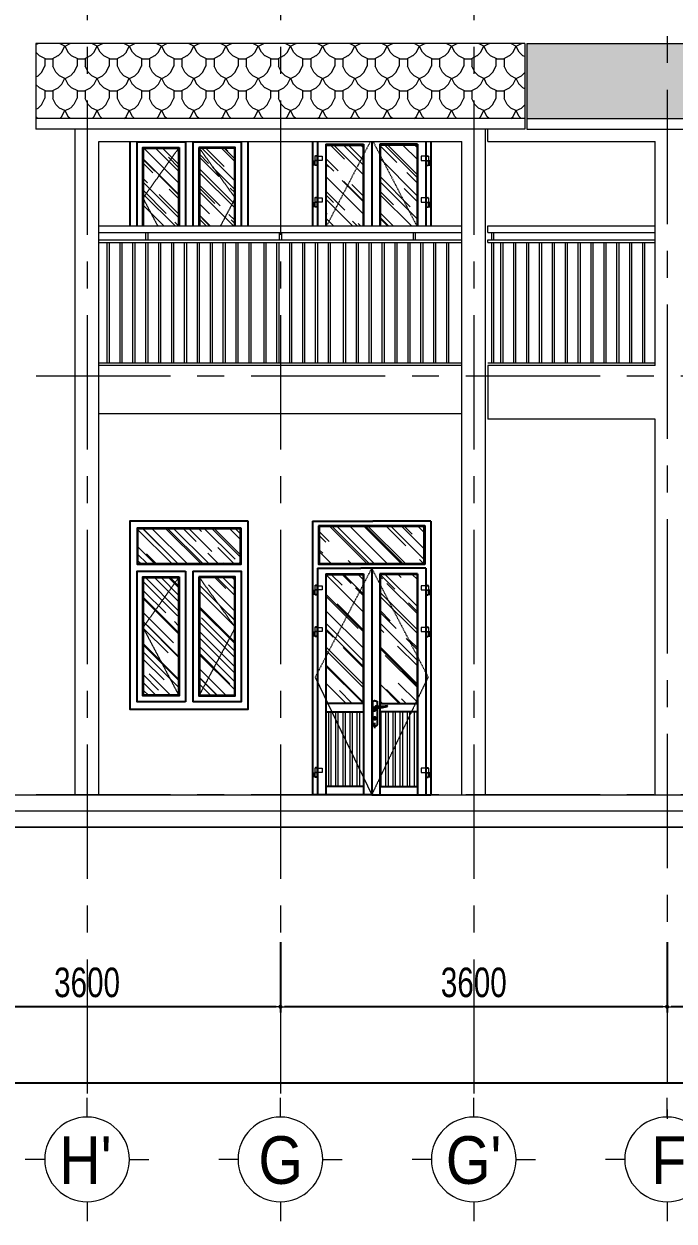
# Model space of a CAD drawing. Header units: millimetres. Extents: x -519517 to -431282, y -372679 to 113618.
# Drawn here: x -480028 to -473977, y -120798 to -109646 of the extents above; entities that cross this region are included whole.
import ezdxf
from ezdxf.enums import TextEntityAlignment as Align
from ezdxf.xclip import XClip

# ---------------------------------------------------------------- set-up
doc = ezdxf.new("R2010")
doc.units = ezdxf.units.MM
doc.header["$LTSCALE"] = 5
doc.header["$XCLIPFRAME"] = 0
for name, pattern in [('CENTER', [2, 1.25, -0.25, 0.25, -0.25]), ('CENTER2', [28.575, 19.05, -3.175, 3.175, -3.175]), ('HIDDEN', [0.375, 0.25, -0.125]), ('HO-01', [60, 10, -10, 0, -10, 10, -10, 0, -10])]:
    doc.linetypes.add(name, pattern=pattern)
doc.layers.get('0').update_dxf_attribs({"linetype": 'CENTER2'})
for name, color, linetype, lineweight in [('2', 2, 'Continuous', 20), ('BICO-250-HATCH', 250, 'Continuous', 9), ('BICO-9-NÉT CỬA', 9, 'Continuous', 25), ('Bản lề cửa', 1, 'Continuous', 9), ('DIM', 156, 'Continuous', 13), ('HATCH', 250, 'Continuous', 9), ('hatch1 @ 1', 136, 'Continuous', 9), ('KMG MANH', 8, 'Continuous', 13), ('LC Dim', 8, 'Continuous', 18), ('LC ISO', 153, 'Continuous', 13), ('LC Net manh', 9, 'Continuous', 5), ('LC Text1', 3, 'Continuous', 20), ('thay1', 63, 'Continuous', 18), ('truc', 76, 'CENTER', 9), ('ĐT-250-HATCH', 250, 'Continuous', 9)]:
    doc.layers.add(name, color=color, linetype=linetype, lineweight=lineweight)
doc.layers.add('NTHAT', color=8, linetype='Continuous')
doc.layers.add('Vat lieu 2', color=48, linetype='Continuous')
doc.styles.add('HOATBIF', font='hoatbif.shx', dxfattribs={"width": 0.75})
doc.styles.add('LC 1', font='VHAVANB.TTF')
doc.dimstyles.new('Copy of 1-110', dxfattribs={"dimscale": 110, "dimtxt": 2.5, "dimasz": 0.35, "dimexe": 0.5, "dimexo": 0, "dimgap": 0.8, "dimtad": 1, "dimdec": 0, "dimzin": 0, "dimdsep": 46, "dimtxsty": 'HOATBIF', "dimblk1": 'DOT', "dimblk2": 'DOT', "dimsah": 1, "dimcen": -1, "dimdle": 1, "dimclrd": 256, "dimclre": 256, "dimclrt": 4, "dimadec": 3, "dimazin": 2, "dimtfac": 0.333333, "dimtdec": 0, "dimtix": 1, "dimtmove": 2, "dimatfit": 3, "dimldrblk": 'DOT', "dimfxl": 1, "dimtvp": 0.833333, "dimtolj": 1, "dimtzin": 0, "dimarcsym": 0})

# ---------------------------------------------------------------- blocks, each defined once
blk = doc.blocks.new('DOT')
at = {"color": 0, "linetype": 'ByBlock'}
blk.add_line((-0.5, 0), (-1, 0), dxfattribs=at)
at = {"color": 0, "linetype": 'ByBlock', "const_width": 0.5}
blk.add_lwpolyline([(-0.25, 0, 1), (0.25, 0, 1)], format="xyb", close=True, dxfattribs=at)
blk = doc.blocks.new('*D654')
at = {"layer": 'Defpoints', "color": 0, "transparency": 16777216}
for p in [(-474041, -118199), (-470691, -118199), (-474041, -118801)]:
    blk.add_point(p, dxfattribs=at)
at = {"layer": 'LC Dim', "lineweight": -2, "transparency": 16777216}
for p, q in [((-474041, -118199), (-474041, -118856)), ((-470691, -118199), (-470691, -118856)), ((-470730, -118801), (-474003, -118801))]:
    blk.add_line(p, q, dxfattribs=at)
at = {"layer": 'LC Dim', "lineweight": -2, "transparency": 16777216, "xscale": 38.5, "yscale": 38.5, "zscale": 38.5, "rotation": 180}
blk.add_blockref('DOT', (-474041, -118801), dxfattribs=at)
at = {"layer": 'LC Dim', "lineweight": -2, "transparency": 16777216, "xscale": 38.5, "yscale": 38.5, "zscale": 38.5}
blk.add_blockref('DOT', (-470691, -118801), dxfattribs=at)
at = {"layer": 'LC Dim', "color": 4, "transparency": 16777216, "insert": (-472366, -118576), "char_height": 275, "attachment_point": 5, "style": 'HOATBIF'}
blk.add_mtext('\\A1;3350', dxfattribs=at)
blk = doc.blocks.new('_Dot')
at = {"color": 0, "linetype": 'ByBlock', "lineweight": -2}
blk.add_line((-0.5, 0), (-1, 0), dxfattribs=at)
at = {"color": 0, "linetype": 'ByBlock', "const_width": 0.5}
blk.add_lwpolyline([(-0.25, 0, 1), (0.25, 0, 1)], format="xyb", close=True, dxfattribs=at)
blk = doc.blocks.new('*D655')
at = {"layer": 'Defpoints', "color": 0, "transparency": 16777216}
for p in [(-477641, -118199), (-474041, -118199), (-477641, -118801)]:
    blk.add_point(p, dxfattribs=at)
at = {"layer": 'LC Dim', "lineweight": -2, "transparency": 16777216}
for p, q in [((-477641, -118199), (-477641, -118856)), ((-474041, -118199), (-474041, -118856)), ((-474080, -118801), (-477603, -118801))]:
    blk.add_line(p, q, dxfattribs=at)
at = {"layer": 'LC Dim', "lineweight": -2, "transparency": 16777216, "xscale": 38.5, "yscale": 38.5, "zscale": 38.5, "rotation": 180}
blk.add_blockref('DOT', (-477641, -118801), dxfattribs=at)
at = {"layer": 'LC Dim', "lineweight": -2, "transparency": 16777216, "xscale": 38.5, "yscale": 38.5, "zscale": 38.5}
blk.add_blockref('DOT', (-474041, -118801), dxfattribs=at)
at = {"layer": 'LC Dim', "color": 4, "transparency": 16777216, "insert": (-475841, -118576), "char_height": 275, "attachment_point": 5, "style": 'HOATBIF'}
blk.add_mtext('\\A1;3600', dxfattribs=at)
blk = doc.blocks.new('*D656')
at = {"layer": 'Defpoints', "color": 0, "transparency": 16777216}
for p in [(-481241, -118199), (-477641, -118199), (-481241, -118801)]:
    blk.add_point(p, dxfattribs=at)
at = {"layer": 'LC Dim', "lineweight": -2, "transparency": 16777216}
for p, q in [((-481241, -118199), (-481241, -118856)), ((-477641, -118199), (-477641, -118856)), ((-477680, -118801), (-481203, -118801))]:
    blk.add_line(p, q, dxfattribs=at)
at = {"layer": 'LC Dim', "lineweight": -2, "transparency": 16777216, "xscale": 38.5, "yscale": 38.5, "zscale": 38.5, "rotation": 180}
blk.add_blockref('DOT', (-481241, -118801), dxfattribs=at)
at = {"layer": 'LC Dim', "lineweight": -2, "transparency": 16777216, "xscale": 38.5, "yscale": 38.5, "zscale": 38.5}
blk.add_blockref('DOT', (-477641, -118801), dxfattribs=at)
at = {"layer": 'LC Dim', "color": 4, "transparency": 16777216, "insert": (-479441, -118576), "char_height": 275, "attachment_point": 5, "style": 'HOATBIF'}
blk.add_mtext('\\A1;3600', dxfattribs=at)
blk = doc.blocks.new('*D657')
at = {"layer": 'Defpoints', "color": 0, "transparency": 16777216}
for p in [(-481241, -118062), (-456891, -118062), (-481241, -119513)]:
    blk.add_point(p, dxfattribs=at)
at = {"layer": 'LC Dim', "lineweight": -2, "transparency": 16777216}
for p, q in [((-481241, -118062), (-481241, -119568)), ((-456891, -118062), (-456891, -119568)), ((-456930, -119513), (-481203, -119513))]:
    blk.add_line(p, q, dxfattribs=at)
at = {"layer": 'LC Dim', "lineweight": -2, "transparency": 16777216, "xscale": 38.5, "yscale": 38.5, "zscale": 38.5, "rotation": 180}
blk.add_blockref('DOT', (-481241, -119513), dxfattribs=at)
at = {"layer": 'LC Dim', "lineweight": -2, "transparency": 16777216, "xscale": 38.5, "yscale": 38.5, "zscale": 38.5}
blk.add_blockref('DOT', (-456891, -119513), dxfattribs=at)
at = {"layer": 'LC Dim', "color": 4, "transparency": 16777216, "insert": (-469066, -119288), "char_height": 275, "attachment_point": 5, "style": 'HOATBIF'}
blk.add_mtext('\\A1;24350', dxfattribs=at)
blk = doc.blocks.new('cuasssooooo1')
at = {"layer": 'HATCH'}
h = blk.add_hatch(dxfattribs=at)
h.set_pattern_fill('AR-RROOF', color=256, scale=6, angle=45, style=0)
h.set_pattern_definition([(45, (-385333.64, 441067.34), (129.315688, 344.841835), [2286, -304.8, 762, -152.4]), (45, (-385244.2, 441264.54), (-251.08796, 35.561814), [457.2, -50.292, 914.4, -114.3]), (45, (-385371.36, 441212.82), (488.166723, 632.569241), [1219.2, -213.36, 609.6, -152.4])])
h.paths.add_polyline_path([(748597, -38078), (748597, -38403), (749556, -38403), (749556, -38078)])
h.paths.add_polyline_path([(748652, -38991), (748980, -38535), (748980, -38533), (748652, -38533)])
h.paths.add_polyline_path([(748652, -38991), (748652, -39007), (748980, -39625), (748980, -38535)])
h.paths.add_polyline_path([(748652, -39630), (748980, -39630), (748980, -39625), (748652, -39007)])
h.paths.add_polyline_path([(749501, -39007), (749501, -38991), (749174, -38533), (749174, -38533), (749174, -39628)])
h.paths.add_polyline_path([(749501, -39007), (749174, -39628), (749174, -39630), (749501, -39630)])
h.paths.add_polyline_path([(749501, -38533), (749174, -38533), (749501, -38991)], flags=17)
at = {"layer": 'BICO-250-HATCH', "linetype": 'HIDDEN', "ltscale": 3}
for p, q in [((748985, -38528), (748647, -38998)), ((749170, -38528), (749506, -38998)), ((748647, -38998), (748985, -39635)), ((749506, -38998), (749170, -39635))]:
    blk.add_line(p, q, dxfattribs=at)
at = {"layer": 'BICO-9-NÉT CỬA'}
for p, q in [((749043, -38474), (749043, -39691)), ((749110, -38474), (749110, -39691))]:
    blk.add_line(p, q, dxfattribs=at)
for points in [[(748527, -38007), (749627, -38007), (749627, -39758), (748527, -39758)], [(748592, -38073), (749561, -38073), (749561, -38408), (748592, -38408)], [(748985, -38528), (748985, -39635), (748647, -39635), (748647, -38528)], [(749169, -38528), (749169, -39635), (749506, -39635), (749506, -38528)]]:
    blk.add_lwpolyline(points, close=True, dxfattribs=at)
for points in [[(749043, -38474), (748593, -38474), (748593, -39691), (749043, -39691)], [(749110, -39691), (749561, -39691), (749561, -38474), (749110, -38474)]]:
    blk.add_lwpolyline(points, dxfattribs=at)
at = {"layer": 'Vat lieu 2', "ltscale": 5}
for points in [[(748597, -38078), (749556, -38078), (749556, -38403), (748597, -38403)], [(748980, -38533), (748980, -39630), (748652, -39630), (748652, -38533)], [(749174, -38533), (749174, -39630), (749501, -39630), (749501, -38533)]]:
    blk.add_lwpolyline(points, close=True, dxfattribs=at)
blk = doc.blocks.new('bản lề cửa đi XingFa chiếu đứng')
at = {"layer": 'Bản lề cửa', "color": 0}
for p, q in [((-47, 63), (-27, 63)), ((-47, 63), (-47, 23)), ((-47, 23), (-27, 23)), ((-47, -20), (-47, 20)), ((-47, 20), (-27, 20)), ((-45, 65), (-45, 63)), ((-45, 20), (-45, 23)), ((-45, 20), (-29, 20)), ((-43, 67), (-31, 67)), ((-29, 65), (-29, 63)), ((-29, 20), (-29, 23)), ((-27, 63), (-27, 23)), ((-27, -20), (-27, 20)), ((-47, -20), (-27, -20)), ((-45, -22), (-45, -20)), ((-43, -24), (-31, -24)), ((-29, -22), (-29, -20))]:
    blk.add_line(p, q, dxfattribs=at)
for points in [[(-93, 23), (-47, 23), (-47, 63), (-93, 63)], [(-27, -20), (-12, -20), (-12, 20), (-27, 20)]]:
    blk.add_lwpolyline(points, close=True, dxfattribs=at)
for centre, start, end in [((-43, 65), 90, 180), ((-31, 65), 0, 90), ((-43, -22), 180, 270), ((-31, -22), 270, 0)]:
    blk.add_arc(centre, 2, start, end, dxfattribs=at)
blk = doc.blocks.new('KHOAD1')
at = {"linetype": 'HO-01'}
blk.add_line((30, 0), (-35, 0), dxfattribs=at)
for points in [[(3, 13), (9, 5, -1.309276), (-10, 0, 0.002546), (-10, 6, 0.582818), (-19, 15, -0.101796), (-55, 14, -0.023071), (-114, 26, -0.858111), (-113, 32, 0.088815), (-37, 25, 0.077253), (-22, 28, -0.174153), (-7, 29, -0.264121), (0, 21, 0.081743), (7, 3)], [(20, 15), (20, 63, 0.414214), (3, 80, 0.113888), (-10, 77, -0.128806), (-20, 75)], [(-20, 75), (-20, 29, 0.414214)], [(-20, 15), (-20, -143, 0.414214), (-3, -160, 0.113888), (10, -157, -0.128806), (20, -155), (20, 15, 0.414214)], [(5, -95), (5, -75, 1), (-5, -75), (-5, -95, 1), (5, -95, -1)]]:
    blk.add_lwpolyline(points, format="xyb")
blk.add_lwpolyline([(0, -175), (0, 95)], dxfattribs=at)
blk.add_arc((0, 0), 11.2, 148.5757, 63.4804)
blk = doc.blocks.new('cuadddd1')
at = {"layer": 'BICO-250-HATCH'}
h = blk.add_hatch(dxfattribs=at)
h.set_pattern_fill('AR-RROOF', color=256, scale=7, angle=45, style=0)
h.set_pattern_definition([(45, (222828.16, 222792.84), (150.868303, 402.315474), [2667, -355.6, 889, -177.8]), (45, (222932.51, 223022.91), (-292.93595, 41.48878), [533.4, -58.674, 1066.8, -133.35]), (45, (222784.16, 222962.57), (569.527843, 737.997448), [1422.4, -248.92, 711.2, -177.8])])
h.paths.add_polyline_path([(749712, -49700), (749712, -50045), (750690, -50045), (750690, -49700)])
h.paths.add_polyline_path([(749778, -50150), (749778, -50909), (750119, -50249), (750119, -50150)])
h.paths.add_polyline_path([(749778, -51345), (750119, -51345), (750119, -50249), (749778, -50909)])
h.paths.add_polyline_path([(750283, -51345), (750624, -51345), (750624, -50909), (750283, -50249)])
h.paths.add_polyline_path([(750624, -50909), (750624, -50150), (750283, -50150), (750283, -50249)])
at = {"layer": 'BICO-250-HATCH', "ltscale": 0.1}
h = blk.add_hatch(dxfattribs=at)
h.set_pattern_fill('ANSI32', color=256, scale=7, angle=45, style=0)
h.set_pattern_definition([(90, (54650.064, 360662), (-66.675, 7e-15), []), (90, (54672.29, 360684.226), (-66.675, 7e-15), [])])
h.paths.add_polyline_path([(749831, -51427), (749773, -51427), (749773, -52123), (750124, -52123), (750124, -52039)])
h.paths.add_polyline_path([(750124, -52039), (750124, -51427), (749831, -51427)], flags=17)
h.paths.add_polyline_path([(750571, -51427), (750278, -51427), (750278, -52039)], flags=17)
h.paths.add_polyline_path([(750629, -51427), (750571, -51427), (750278, -52039), (750278, -52123), (750629, -52123)])
at = {"layer": 'BICO-250-HATCH', "linetype": 'HIDDEN', "ltscale": 5}
for q in [(749676, -51103), (750726, -51103)]:
    blk.add_line((750201, -50090), q, dxfattribs=at)
at = {"layer": 'BICO-250-HATCH', "linetype": 'HIDDEN', "ltscale": 3}
blk.add_line((749676, -51103), (750201, -52200), dxfattribs=at)
at = {"layer": 'BICO-250-HATCH'}
for points in [[(749778, -50150), (750119, -50150), (750119, -51345), (749778, -51345)], [(750624, -50150), (750283, -50150), (750283, -51345), (750624, -51345)]]:
    blk.add_lwpolyline(points, close=True, dxfattribs=at)
at = {"layer": 'BICO-9-NÉT CỬA'}
for p, q in [((749651, -49650), (749651, -52200)), ((749651, -49650), (750189, -49650)), ((750751, -49650), (750189, -49650)), ((750695, -49695), (750695, -50050)), ((750751, -49650), (750751, -52200)), ((750751, -49670), (750751, -50045)), ((749696, -50090), (749696, -52200)), ((749696, -50090), (750301, -50090)), ((749696, -50090), (750301, -50090)), ((749773, -50140), (749773, -52200)), ((749773, -50140), (750124, -50140)), ((749773, -50140), (750024, -50140)), ((750124, -50140), (750124, -52200)), ((750124, -50140), (750124, -52200)), ((750201, -50090), (750201, -52200)), ((750201, -50090), (750201, -52200)), ((750201, -50090), (750201, -52200)), ((750201, -50090), (750201, -52200)), ((750201, -50090), (750201, -52200)), ((750201, -50090), (750201, -52200)), ((750278, -50140), (750278, -52200)), ((750629, -50140), (750278, -50140)), ((750278, -50140), (750278, -52200)), ((750706, -50090), (750301, -50090)), ((750706, -50090), (750301, -50090)), ((750629, -50140), (750629, -52200)), ((750706, -50090), (750706, -52200)), ((750751, -50090), (750751, -52200)), ((750124, -51350), (749773, -51350)), ((750278, -51350), (750629, -51350)), ((749773, -51427), (750124, -51427)), ((750629, -51427), (750278, -51427)), ((750124, -52123), (749773, -52123)), ((750278, -52123), (750629, -52123)), ((750201, -52200), (749651, -52200)), ((750201, -52200), (750751, -52200))]:
    blk.add_line(p, q, dxfattribs=at)
blk.add_lwpolyline([(750695, -49695), (749707, -49695), (749707, -50050), (750695, -50050)], dxfattribs=at)
blk.add_lwpolyline([(750695, -49695), (750695, -50050), (749707, -50050), (749707, -49695)], close=True, dxfattribs=at)
at = {"layer": 'HATCH'}
blk.add_line((750726, -51103), (750201, -52200), dxfattribs=at)
at = {"layer": 'Vat lieu 2', "ltscale": 5}
blk.add_lwpolyline([(750690, -49700), (750690, -50045), (749712, -50045), (749712, -49700)], close=True, dxfattribs=at)
at = {"layer": 'Bản lề cửa', "xscale": -1}
for p in [(749646, -50315), (749646, -50703), (749646, -52014)]:
    blk.add_blockref('bản lề cửa đi XingFa chiếu đứng', p, dxfattribs=at)
at = {"layer": 'Bản lề cửa'}
for p in [(750756, -50315), (750756, -50703), (750756, -52014)]:
    blk.add_blockref('bản lề cửa đi XingFa chiếu đứng', p, dxfattribs=at)
at = {"layer": 'NTHAT'}
blk.add_blockref('KHOAD1', (750171, -51403), dxfattribs=at)
blk = doc.blocks.new('TTRUC')
at = {"layer": 'LC ISO'}
for p, q in [((0, 6.95), (0, 10.13)), ((-6.95, 0), (-10.13, 0)), ((6.95, 0), (10.13, 0)), ((0, -6.95), (0, -10.13))]:
    blk.add_line(p, q, dxfattribs=at)
at = {"layer": 'LC Net manh'}
blk.add_circle((0, 0), 6.95, dxfattribs=at)

msp = doc.modelspace()

# ---------------------------------------------------------------- hatches: boundary and pattern name
at = {"layer": 'hatch1 @ 1'}
h = msp.add_hatch(dxfattribs=at)
h.set_pattern_fill('NTA-MD01', color=256, scale=400)
h.set_pattern_definition([(0, (8069.9, -42885.78), (0, 400), [40, -360]), (0, (8429.9, -42885.78), (0, 400), [40, -360]), (0, (8229.9, -42685.78), (0, 400), [80, -320]), (90, (8069.9, -42565.78), (-400, 2e-14), [80, -320]), (90, (8269.9, -42765.78), (-400, 2e-14), [80, -320]), (45, (8189.9, -42845.78), (0, 400), [113.1371, -452.54834]), (45, (8189.9, -42785.78), (0, 400), [113.1371, -452.54834]), (45, (8389.9, -42645.78), (0, 400), [113.1371, -452.54834]), (45, (8389.9, -42585.78), (0, 400), [113.1371, -452.54834]), (135, (8149.9, -42645.78), (-400, 4e-14), [113.1371, -452.54834]), (135, (8149.9, -42585.78), (-400, 4e-14), [113.1371, -452.54834]), (135, (8349.9, -42845.78), (-400, 4e-14), [113.1371, -452.54834]), (135, (8349.9, -42785.78), (-400, 4e-14), [113.1371, -452.54834]), (26.56505, (8109.9, -42885.78), (400, 3e-07), [89.44, -804.9872]), (26.56505, (8309.9, -42685.78), (400, 3e-07), [89.44, -804.9872]), (26.56505, (8129.9, -42815.78), (400, 3e-07), [67.08, -827.3472]), (26.56505, (8409.9, -42815.78), (400, 3e-07), [67.08, -827.3472]), (26.56505, (8209.9, -42615.78), (400, 3e-07), [67.08, -827.3472]), (26.56505, (8329.9, -42615.78), (400, 3e-07), [67.08, -827.3472]), (333.43495, (8349.9, -42845.78), (400, -3e-07), [89.44, -804.9872]), (333.43495, (8149.9, -42645.78), (400, -3e-07), [89.44, -804.9872]), (333.43495, (8069.9, -42785.78), (400, -3e-07), [67.08, -827.3472]), (333.43495, (8349.9, -42785.78), (400, -3e-07), [67.08, -827.3472]), (333.43495, (8149.9, -42585.78), (400, -3e-07), [67.08, -827.3472]), (333.43495, (8269.9, -42585.78), (400, -3e-07), [67.08, -827.3472])])
h.paths.add_polyline_path([(-475346.5, -109827.1), (-475346.5, -110525.5), (-474041.5, -110525.5), (-474041.5, -109827.1)])
h.paths.add_polyline_path([(-474041.5, -109827.1), (-474041.5, -110525.5), (-470691.5, -110525.5), (-470691.5, -109827.1)])
h.paths.add_polyline_path([(-470691.5, -109827.1), (-470691.5, -110525.5), (-467441.5, -110525.5), (-467441.5, -109827.1)])
h.paths.add_polyline_path([(-467441.5, -109827.1), (-467441.5, -110525.5), (-464091.5, -110525.5), (-464091.5, -109827.1)])
h.paths.add_polyline_path([(-464091.5, -109827.1), (-464091.5, -110525.5), (-462786.5, -110525.5), (-462786.5, -109827.1)])
at = {"layer": 'ĐT-250-HATCH'}
h = msp.add_hatch(dxfattribs=at)
h.set_pattern_fill('MISC02', color=256, scale=50, style=0, pattern_type=2)
h.set_pattern_definition([(26.56505, (-1260665.7, -76369.8), (6e-06, 299.99982), [63.167, -607.6535]), (26.56505, (-1260965.7, -76369.8), (6e-06, 299.99982), [63.167, -607.6535]), (63.43495, (-1260575.22, -76307.57), (-6e-06, 299.999824), [60.3815, -610.439]), (63.43495, (-1260875.22, -76307.57), (-6e-06, 299.999824), [60.3815, -610.439]), (45, (-1260909.2, -76341.55), (2e-14, 299.99995), [48.057, -376.207]), (135, (-1261084.74, -76341.55), (2e-14, 299.99995), [48.057, -376.207]), (0, (-1261028.24, -76369.8), (0, 300), [62.5425, -237.4575]), (116.56505, (-1260818.72, -76307.57), (6e-06, 299.999824), [60.3815, -610.439]), (116.56505, (-1261118.72, -76307.57), (6e-06, 299.999824), [60.3815, -610.439]), (153.43495, (-1260728.24, -76369.8), (-6e-06, 299.99982), [63.167, -607.6535]), (153.43495, (-1261028.24, -76369.8), (-6e-06, 299.99982), [63.167, -607.6535]), (270, (-1260959.47, -76069.8), (300, -6e-14), [68.771, -231.229]), (135, (-1260897.24, -76229.05), (2e-14, 299.99995), [48.057, -376.207]), (153.43495, (-1260548.2, -76253.56), (-6e-06, 299.99982), [54.81, -616.01]), (153.43495, (-1260848.2, -76253.56), (-6e-06, 299.99982), [54.81, -616.01]), (116.56505, (-1260631.22, -76195.07), (6e-06, 299.999824), [63.167, -607.6535]), (116.56505, (-1260931.22, -76195.07), (6e-06, 299.999824), [63.167, -607.6535]), (63.43495, (-1260762.72, -76195.07), (-6e-06, 299.999824), [63.167, -607.6535]), (63.43495, (-1261062.72, -76195.07), (-6e-06, 299.999824), [63.167, -607.6535]), (45, (-1261096.7, -76229.05), (2e-14, 299.99995), [48.057, -376.207]), (270, (-1261034.47, -76069.8), (300, -6e-14), [68.771, -231.229]), (26.56505, (-1260845.72, -76253.56), (6e-06, 299.99982), [54.81, -616.01]), (26.56505, (-1261145.72, -76253.56), (6e-06, 299.99982), [54.81, -616.01])])
h.paths.add_polyline_path([(-475366.5, -110527.1), (-477641.5, -110527.1), (-477641.5, -109827.1), (-475366.5, -109827.1)])
h.paths.add_polyline_path([(-477641.5, -110527.1), (-479916.5, -110527.1), (-479916.5, -109827.1), (-477641.5, -109827.1)])

# ---------------------------------------------------------------- linework, layer by layer
at = {"layer": '2'}
for p, q in [((-479916.5, -109827.1), (-479916.5, -110625.5)), ((-475366.5, -109827.1), (-479916.5, -109827.1)), ((-475366.5, -109827.1), (-475366.5, -110625.5)), ((-475346.5, -109827.1), (-475346.5, -110625.5)), ((-475346.5, -109827.1), (-462786.5, -109827.1)), ((-475366.5, -110527.1), (-479916.5, -110527.1)), ((-475366.5, -110625.5), (-479916.5, -110625.5)), ((-479551.5, -116827.1), (-479551.5, -110625.5)), ((-475731.5, -116827.1), (-475731.5, -110625.5)), ((-475711.5, -110740.2), (-475711.5, -110625.5)), ((-475346.5, -110525.5), (-462786.5, -110525.5)), ((-475346.5, -110625.5), (-462786.5, -110625.5)), ((-479331.5, -116827.1), (-479331.5, -110740.2)), ((-479331.5, -110740.2), (-475951.5, -110740.2)), ((-475951.5, -116827.1), (-475951.5, -110740.2)), ((-475711.5, -110740.2), (-474151.5, -110740.2)), ((-475951.5, -113277.1), (-479331.5, -113277.1)), ((-481351.5, -116827.1), (-470216.5, -116827.1))]:
    msp.add_line(p, q, dxfattribs=at)
msp.add_lwpolyline([(-481651.5, -117127.1), (-481651.5, -116977.1), (-462551.5, -116977.1)], dxfattribs=at)
at = {"layer": '2', "const_width": 15}
msp.add_lwpolyline([(-455301, -117127.1), (-482721.7, -117127.1)], dxfattribs=at)
at = {"layer": 'KMG MANH'}
for p, q in [((-479331.5, -111527.1), (-475951.5, -111527.1)), ((-479331.5, -111587.1), (-475951.5, -111587.1)), ((-478896.5, -111587.1), (-478896.5, -111657.1)), ((-478876.5, -111587.1), (-478876.5, -111657.1)), ((-477651.5, -111587.1), (-477651.5, -111657.1)), ((-477631.5, -111587.1), (-477631.5, -111657.1)), ((-476406.5, -111587.1), (-476406.5, -111657.1)), ((-476386.5, -111587.1), (-476386.5, -111657.1)), ((-475711.5, -111527.1), (-474151.5, -111527.1)), ((-475711.5, -111587.1), (-474151.5, -111587.1)), ((-475676.5, -111587.1), (-475676.5, -111657.1)), ((-475656.5, -111587.1), (-475656.5, -111657.1)), ((-479331.5, -111657.1), (-475951.5, -111657.1)), ((-479331.5, -111682.1), (-475951.5, -111682.1)), ((-475711.5, -111657.1), (-474151.5, -111657.1)), ((-475711.5, -111682.1), (-474151.5, -111682.1))]:
    msp.add_line(p, q, dxfattribs=at)
at = {"layer": 'KMG MANH', "ltscale": 5}
for p, q in [((-479256.5, -111682.1), (-479256.5, -112807.1)), ((-479236.5, -111682.1), (-479236.5, -112807.1)), ((-479136.5, -111682.1), (-479136.5, -112807.1)), ((-479116.5, -111682.1), (-479116.5, -112807.1)), ((-479016.5, -111682.1), (-479016.5, -112807.1)), ((-478996.5, -111682.1), (-478996.5, -112807.1)), ((-478896.5, -111682.1), (-478896.5, -112807.1)), ((-478876.5, -111682.1), (-478876.5, -112807.1)), ((-478776.5, -111682.1), (-478776.5, -112807.1)), ((-478756.5, -111682.1), (-478756.5, -112807.1)), ((-478656.5, -111682.1), (-478656.5, -112807.1)), ((-478636.5, -111682.1), (-478636.5, -112807.1)), ((-478536.5, -111682.1), (-478536.5, -112807.1)), ((-478516.5, -111682.1), (-478516.5, -112807.1)), ((-478416.5, -111682.1), (-478416.5, -112807.1)), ((-478396.5, -111682.1), (-478396.5, -112807.1)), ((-478296.5, -111682.1), (-478296.5, -112807.1)), ((-478276.5, -111682.1), (-478276.5, -112807.1)), ((-478176.5, -111682.1), (-478176.5, -112807.1)), ((-478156.5, -111682.1), (-478156.5, -112807.1)), ((-478056.5, -111682.1), (-478056.5, -112807.1)), ((-478036.5, -111682.1), (-478036.5, -112807.1)), ((-477936.5, -111682.1), (-477936.5, -112807.1)), ((-477916.5, -111682.1), (-477916.5, -112807.1)), ((-477796.5, -111682.1), (-477796.5, -112807.1)), ((-477776.5, -111682.1), (-477776.5, -112807.1)), ((-477676.5, -111682.1), (-477676.5, -112807.1)), ((-477656.5, -111682.1), (-477656.5, -112807.1)), ((-477556.5, -111682.1), (-477556.5, -112807.1)), ((-477536.5, -111682.1), (-477536.5, -112807.1)), ((-477436.5, -111682.1), (-477436.5, -112807.1)), ((-477416.5, -111682.1), (-477416.5, -112807.1)), ((-477316.5, -111682.1), (-477316.5, -112807.1)), ((-477296.5, -111682.1), (-477296.5, -112807.1)), ((-477196.5, -111682.1), (-477196.5, -112807.1)), ((-477176.5, -111682.1), (-477176.5, -112807.1)), ((-477056.5, -111682.1), (-477056.5, -112807.1)), ((-477036.5, -111682.1), (-477036.5, -112807.1)), ((-476936.5, -111682.1), (-476936.5, -112807.1)), ((-476916.5, -111682.1), (-476916.5, -112807.1)), ((-476816.5, -111682.1), (-476816.5, -112807.1)), ((-476796.5, -111682.1), (-476796.5, -112807.1)), ((-476696.5, -111682.1), (-476696.5, -112807.1)), ((-476676.5, -111682.1), (-476676.5, -112807.1)), ((-476576.5, -111682.1), (-476576.5, -112807.1)), ((-476556.5, -111682.1), (-476556.5, -112807.1)), ((-476456.5, -111682.1), (-476456.5, -112807.1)), ((-476436.5, -111682.1), (-476436.5, -112807.1)), ((-476336.5, -111682.1), (-476336.5, -112807.1)), ((-476316.5, -111682.1), (-476316.5, -112807.1)), ((-476216.5, -111682.1), (-476216.5, -112807.1)), ((-476196.5, -111682.1), (-476196.5, -112807.1)), ((-476096.5, -111682.1), (-476096.5, -112807.1)), ((-476076.5, -111682.1), (-476076.5, -112807.1)), ((-475676.5, -111682.1), (-475676.5, -112807.1)), ((-475656.5, -111682.1), (-475656.5, -112807.1)), ((-475591.5, -111682.1), (-475591.5, -112807.1)), ((-475571.5, -111682.1), (-475571.5, -112807.1)), ((-475471.5, -111682.1), (-475471.5, -112807.1)), ((-475451.5, -111682.1), (-475451.5, -112807.1)), ((-475351.5, -111682.1), (-475351.5, -112807.1)), ((-475331.5, -111682.1), (-475331.5, -112807.1)), ((-475231.5, -111682.1), (-475231.5, -112807.1)), ((-475211.5, -111682.1), (-475211.5, -112807.1)), ((-475111.5, -111682.1), (-475111.5, -112807.1)), ((-475091.5, -111682.1), (-475091.5, -112807.1)), ((-474991.5, -111682.1), (-474991.5, -112807.1)), ((-474971.5, -111682.1), (-474971.5, -112807.1)), ((-474871.5, -111682.1), (-474871.5, -112807.1)), ((-474851.5, -111682.1), (-474851.5, -112807.1)), ((-474751.5, -111682.1), (-474751.5, -112807.1)), ((-474731.5, -111682.1), (-474731.5, -112807.1)), ((-474631.5, -111682.1), (-474631.5, -112807.1)), ((-474611.5, -111682.1), (-474611.5, -112807.1)), ((-474511.5, -111682.1), (-474511.5, -112807.1)), ((-474491.5, -111682.1), (-474491.5, -112807.1)), ((-474391.5, -111682.1), (-474391.5, -112807.1)), ((-474371.5, -111682.1), (-474371.5, -112807.1)), ((-474271.5, -111682.1), (-474271.5, -112807.1)), ((-474251.5, -111682.1), (-474251.5, -112807.1)), ((-475951.5, -112807.1), (-479331.5, -112807.1)), ((-474151.5, -112807.1), (-475711.5, -112807.1))]:
    msp.add_line(p, q, dxfattribs=at)
at = {"layer": 'LC Dim'}
for p, q in [((-475711.5, -111587.1), (-475711.5, -111527.1)), ((-475711.5, -111682.1), (-475711.5, -111657.1))]:
    msp.add_line(p, q, dxfattribs=at)
at = {"layer": 'thay1'}
for p, q in [((-474151.5, -112827.1), (-474151.5, -110740.2)), ((-475951.5, -112827.1), (-479331.5, -112827.1)), ((-474151.5, -112827.1), (-475711.5, -112827.1)), ((-475711.5, -112827.1), (-475711.5, -113327.1)), ((-474151.5, -113327.1), (-475711.5, -113327.1)), ((-474151.5, -116827.1), (-474151.5, -113327.1))]:
    msp.add_line(p, q, dxfattribs=at)
at = {"layer": 'truc', "ltscale": 200}
for p, q in [((-474041.5, -104259.5), (-474041.5, -119846.1)), ((-479441.5, -104359.5), (-479441.5, -119846.1)), ((-477641.5, -104359.5), (-477641.5, -119846.1)), ((-475841.5, -104359.5), (-475841.5, -119846.1)), ((-454664.9, -112927.1), (-482734.5, -112927.1)), ((-454664.9, -116827.1), (-482734.5, -116827.1)), ((-454664.9, -117127.1), (-482734.5, -117127.1))]:
    msp.add_line(p, q, dxfattribs=at)

# ---------------------------------------------------------------- block references
at = {"layer": 'DIM'}
ref = msp.add_blockref('cuasssooooo1', (270585.4, -72269.8), dxfattribs=dict(at, xscale=-1))
XClip(ref).set_block_clipping_path([(748226.8946437383, -39257.2640724591), (749801.1209507816, -38470.44187826)])
ref = msp.add_blockref('cuadddd1', (273409.5, -60626.8), dxfattribs=dict(at, xscale=-1))
XClip(ref).set_block_clipping_path([(749375.9574276195, -50900.2275034401), (750879.6559317079, -50113.4053092411)])
ref = msp.add_blockref('cuasssooooo1', (270585.4, -76269.8), dxfattribs=dict(at, xscale=-1))
XClip(ref).set_block_clipping_path([(748251.8946437397, -40557.2640724592), (749788.6757762138, -37853.019570753)])
ref = msp.add_blockref('cuadddd1', (273409.5, -64626.8), dxfattribs=dict(at, xscale=-1))
XClip(ref).set_block_clipping_path([(749507.258149826, -52200.2275034402), (751025.9571296066, -49420.663270424)])
at = {"layer": 'LC ISO', "xscale": -56.691236026081, "yscale": 56.691236026081, "zscale": 56.691236026081}
for p in [(-479441.5, -120223.2), (-477641.5, -120223.2), (-475841.5, -120223.2), (-474041.5, -120223.2)]:
    msp.add_blockref('TTRUC', p, dxfattribs=at)

# ---------------------------------------------------------------- texts
at = {"layer": 'LC Text1', "ltscale": 0.2, "style": 'LC 1', "width": 0.9}
for s, height, p in [("h'", 443.89, (-479456, -120584.3)), ('g', 443.9, (-477638.3, -120584.3)), ("g'", 443.89, (-475842.5, -120584.3)), ('f', 443.9, (-474026.9, -120584.3))]:
    msp.add_text(s, height=height, dxfattribs=at).set_placement(p, align=Align.BOTTOM_CENTER)

# ---------------------------------------------------------------- dimensions: what is measured, and where the dimension line sits
at = {"layer": 'LC Dim'}
for base, p1, p2, picture, middle in [((-481241.5, -119513.1), (-456891.5, -118062.4), (-481241.5, -118062.4), '*D657', (-469066.5, -119287.6)), ((-481241.5, -118801), (-477641.5, -118199.1), (-481241.5, -118199.1), '*D656', (-479441.5, -118575.5)), ((-477641.5, -118801), (-474041.5, -118199.1), (-477641.5, -118199.1), '*D655', (-475841.5, -118575.5)), ((-474041.5, -118801), (-470691.5, -118199.1), (-474041.5, -118199.1), '*D654', (-472366.5, -118575.5))]:
    dim = msp.add_linear_dim(base=base, p1=p1, p2=p2, angle=180, dimstyle='Copy of 1-110', dxfattribs=at)
    dim.commit()
    dim.dimension.update_dxf_attribs({"geometry": picture, "text_midpoint": middle})

doc.saveas('drawing.dxf')
